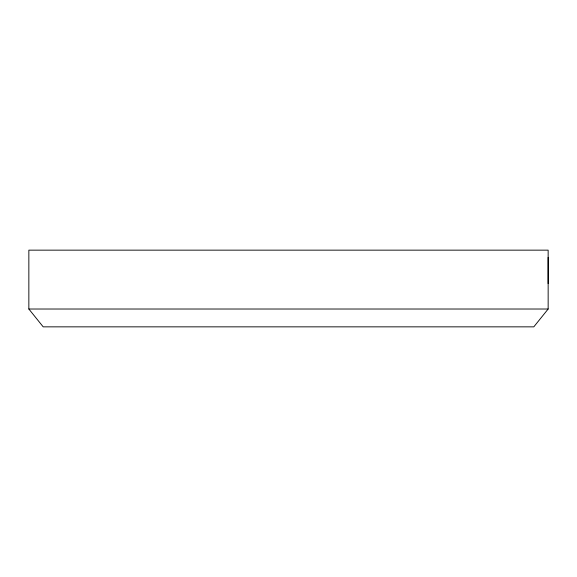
<?xml version="1.0" encoding="UTF-8"?>
<svg xmlns="http://www.w3.org/2000/svg" width="577" height="577" viewBox="0 0 577 577"><rect width="100%" height="100%" fill="white"/><g stroke="black" fill="none" stroke-linecap="round" stroke-linejoin="round"><path stroke-width="0.87" d="M28.85 309.02L28.85 250.151L548.15 250.151L548.15 309.02L533.804 326.849L43.196 326.849L28.85 309.02L548.15 309.02M548.15 257.328L548.15 283.624"/></g></svg>
